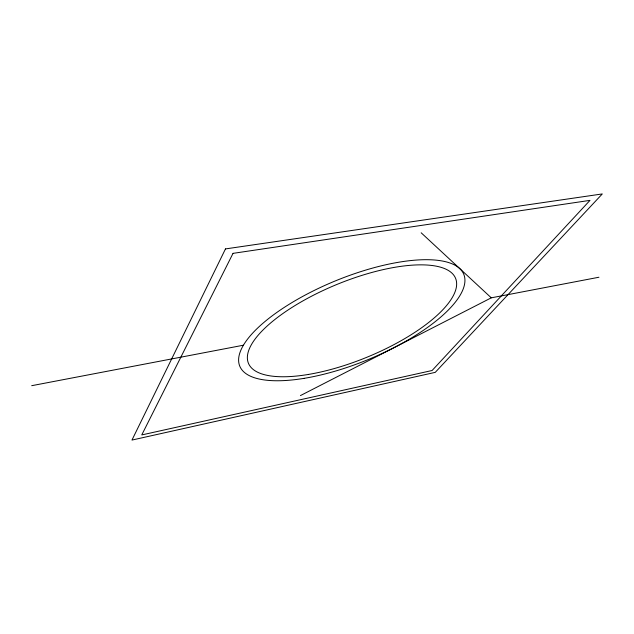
<?xml version="1.0" encoding="UTF-8"?>
<svg xmlns="http://www.w3.org/2000/svg" width="634" height="634" viewBox="0 0 634 634"><rect width="100%" height="100%" fill="white"/><g stroke="black" fill="none" stroke-linecap="round" stroke-linejoin="round"><path stroke-width="0.95" d="M300.445 395.584L491.279 297.829L598.932 277.24M31.7 385.694L243.416 345.213M421.174 232.797L491.279 297.829M225.474 248.916L131.967 440.067L435.257 372.356L602.3 193.933L225.474 248.916M233.027 253.362L141.754 434.94L432.103 370.502L590 200.368L233.027 253.362M308.615 374.409A111.941 39.371 -22.3 0 0 456.163 280.101A111.941 39.371 -22.3 0 0 291.244 307.91A111.941 39.371 -22.3 0 0 308.615 374.409M304.074 378.355A121.054 42.613 -22.3 0 0 464.492 276.527A121.054 42.613 -22.3 0 0 286.742 305.81A121.054 42.613 -22.3 0 0 304.074 378.355"/></g></svg>
